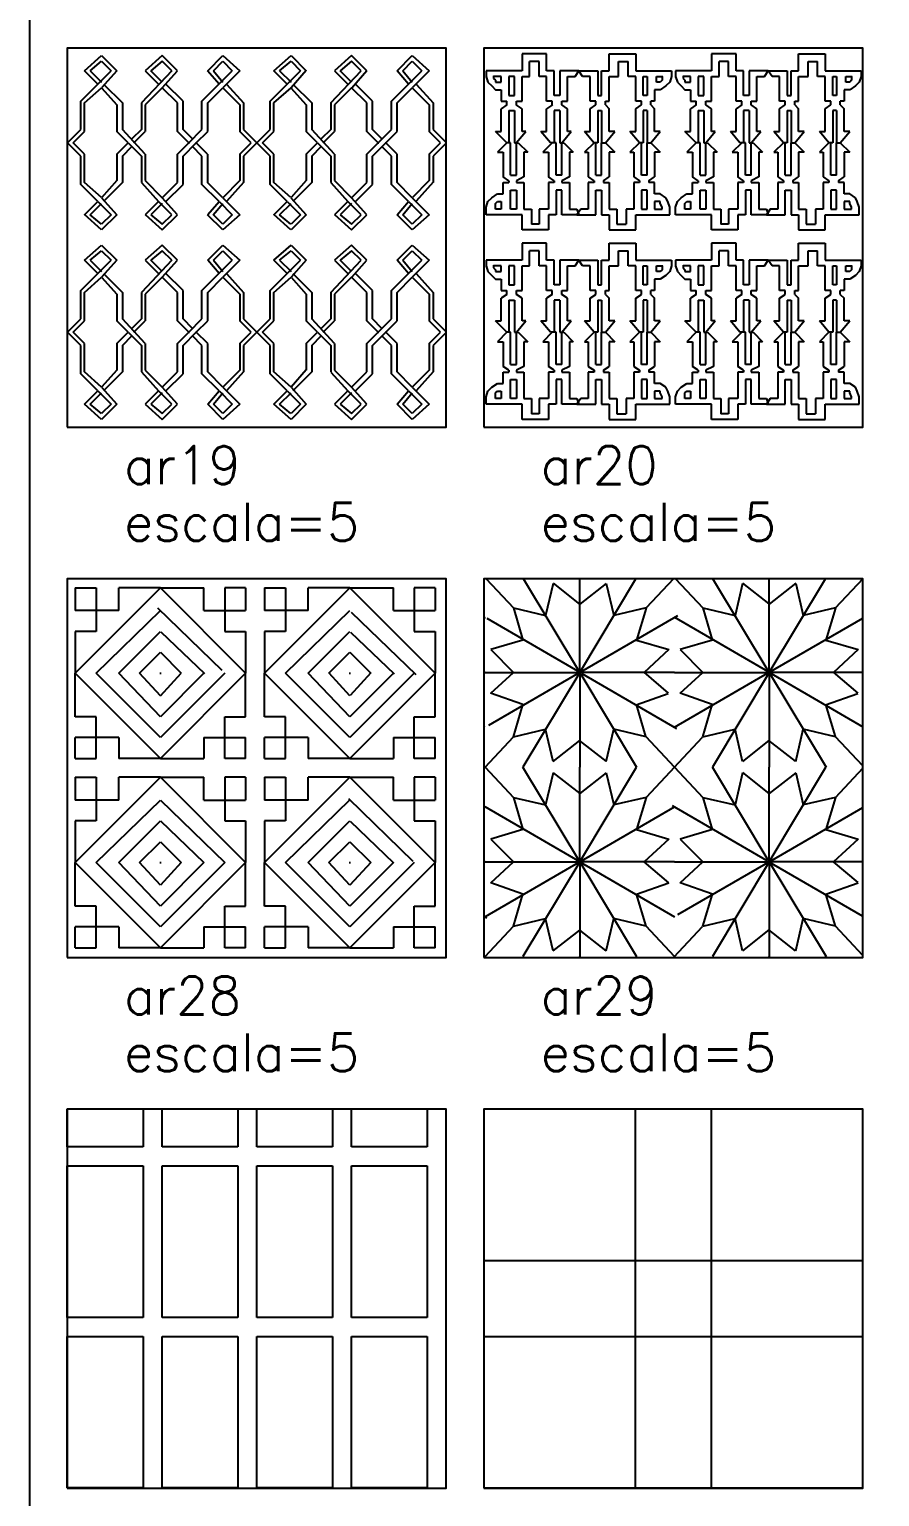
# Model space of a CAD drawing. Header units: inches. Extents: x -1 to 462, y -162 to 137.
# Drawn here: x -1 to 21.45, y 27.77 to 66.5 of the extents above; entities that cross this region are included whole.
import ezdxf

# ---------------------------------------------------------------- set-up
doc = ezdxf.new("R2010")
doc.units = ezdxf.units.IN
doc.header["$MEASUREMENT"] = 0
doc.layers.add('FORMATO', color=7, linetype='Continuous', plot=False)
for name, color, linetype in [('HATCH', 7, 'Continuous'), ('RECTANGLE', 7, 'Continuous'), ('TEXT', 5, 'Continuous')]:
    doc.layers.add(name, color=color, linetype=linetype)
doc.styles.add('nr', font='simplex.shx')

msp = doc.modelspace()

# ---------------------------------------------------------------- hatches: boundary and pattern name
at = {"layer": 'HATCH'}
h = msp.add_hatch(dxfattribs=at)
h.set_pattern_fill('AR19', color=256, scale=5, style=0, pattern_type=2)
h.set_pattern_definition([(90, (0.3499999999999943, 58.84999999999999), (-4.999999999999999, 5), [0.75, -4.25]), (90, (0.4499999999999886, 58.8), (-4.999999999999999, 5), [0.75, -4.25]), (135, (0.4499999999999886, 58.2), (-5.00000154724476, 0), [0.424265, -6.646805000000001]), (45, (0.1500000000000057, 58.5), (0, 5.00000154724476), [0.424265, -6.646805000000001]), (45, (0, 58.5), (0, 5.00000154724476), [0.494975, -6.576095]), (135, (0.3499999999999943, 58.15000000000001), (-5.00000154724476, 0), [0.494975, -6.576095]), (315, (0.9000000000000057, 60.65000000000001), (5.00000154724476, -1.110223024625157e-15), [0.353555, -6.717515000000001]), (39.8056, (0.5999999999999943, 60.40000000000001), (4.999998324986759, 5.000004010523853), [0.39051, -38.660735]), (135, (0.8000000000000114, 60.05), (-5.00000154724476, 0), [0.494975, -6.576095]), (228.3665, (1.300000000000011, 60.40000000000001), (-34.99997293171134, -40.00002086100861), [0.6020800000000001, -59.60589499999999]), (315, (0.9000000000000057, 60.8), (5.00000154724476, -1.110223024625157e-15), [0.565685, -6.505380000000001]), (41.6335, (0.4499999999999886, 60.40000000000001), (5.000004438112342, 4.999994250767383), [0.6020800000000001, -59.60589499999999]), (45, (0.3499999999999943, 59.59999999999999), (0, 5.00000154724476), [1.13137, -5.939695]), (315, (0.5999999999999943, 60.40000000000001), (5.00000154724476, -1.110223024625157e-15), [0.424265, -6.646805000000001]), (270, (1.449999999999989, 59.55), (4.999999999999999, -5.000000000000001), [0.7000000000000001, -4.3]), (90, (0.3499999999999943, 57.40000000000001), (-4.999999999999999, 5), [0.75, -4.25]), (135, (0.8000000000000114, 56.95), (-5.00000154724476, 0), [0.636395, -6.434670000000001]), (225, (1.449999999999989, 57.45), (-5.551115123125783e-16, -5.000001547244761), [0.707105, -6.36396]), (45, (0.5999999999999943, 56.59999999999999), (0, 5.00000154724476), [0.424265, -6.646805000000001]), (315, (0.8000000000000114, 56.95), (5.00000154724476, -1.110223024625157e-15), [0.494975, -6.576095]), (225, (1.150000000000006, 56.59999999999999), (-5.551115123125783e-16, -5.000001547244761), [0.353555, -6.717515000000001]), (140.1944, (0.9000000000000057, 56.34999999999999), (-24.99999030650713, 20.00001216292567), [0.39051, -38.660735]), (138.3665, (0.9000000000000057, 56.2), (-40.00002086100861, 34.99997293171134), [0.6020800000000001, -59.60589499999999]), (225, (1.300000000000011, 56.59999999999999), (-5.551115123125783e-16, -5.000001547244761), [0.565685, -6.505380000000001]), (45, (0.4499999999999886, 56.59999999999999), (0, 5.00000154724476), [0.494975, -6.576095]), (311.6335, (0.9000000000000057, 57.05), (4.999994250767387, -5.000004438112338), [0.6020800000000001, -59.60589499999999]), (228.3665, (1.300000000000011, 57.5), (-34.99997293171134, -40.00002086100861), [0.6020800000000001, -59.60589499999999]), (138.3665, (0.9000000000000057, 57.05), (-40.00002086100861, 34.99997293171134), [0.6020800000000001, -59.60589499999999]), (311.6335, (0.9000000000000057, 59.95), (4.999994250767387, -5.000004438112338), [0.6020800000000001, -59.60589499999999]), (41.6335, (0.4499999999999886, 59.55), (5.000004438112342, 4.999994250767383), [0.6020800000000001, -59.60589499999999]), (90, (0.4499999999999886, 57.45), (-4.999999999999999, 5), [0.75, -4.25]), (270, (1.300000000000011, 59.5), (4.999999999999999, -5.000000000000001), [0.7000000000000001, -4.3]), (135, (1.599999999999994, 58.5), (-5.00000154724476, 0), [0.424265, -6.646805000000001]), (132.7094, (2.050000000000011, 58.2), (-5.000001155341611, 5.000001946120377), [0.8845900000000001, -87.57444]), (45, (1.300000000000011, 58.2), (0, 5.00000154724476), [0.424265, -6.646805000000001]), (45, (1.449999999999989, 58.15000000000001), (0, 5.00000154724476), [0.353555, -6.717515000000001]), (225, (1.949999999999989, 58.84999999999999), (-5.551115123125783e-16, -5.000001547244761), [0.353555, -6.717515000000001]), (315, (1.599999999999994, 58.5), (5.00000154724476, -1.110223024625157e-15), [0.494975, -6.576095]), (270, (1.300000000000011, 58.2), (4.999999999999999, -5.000000000000001), [0.7000000000000001, -4.3]), (270, (1.449999999999989, 58.15000000000001), (4.999999999999999, -5.000000000000001), [0.7000000000000001, -4.3]), (270, (1.949999999999989, 59.55), (4.999999999999999, -5.000000000000001), [0.7000000000000001, -4.3]), (270, (2.050000000000011, 59.5), (4.999999999999999, -5.000000000000001), [0.7000000000000001, -4.3]), (225, (2.5, 59.95), (-5.551115123125783e-16, -5.000001547244761), [0.636395, -6.434670000000001]), (226.7357, (2.75, 60.40000000000001), (-75.00000621505129, -79.99999164622078), [1.16726, -115.558915]), (135, (2.900000000000006, 59.55), (-5.00000154724476, 0), [0.565685, -6.505380000000001]), (135, (3.050000000000011, 59.59999999999999), (-5.00000154724476, 0), [0.636395, -6.434670000000001]), (135, (2.900000000000006, 60.40000000000001), (-5.00000154724476, 0), [0.565685, -6.505380000000001]), (221.6335, (2.5, 60.8), (-5.000004438112342, -4.999994250767383), [0.6020800000000001, -59.60589499999999]), (315, (2.050000000000011, 60.40000000000001), (5.00000154724476, -1.110223024625157e-15), [0.494975, -6.576095]), (48.36650000000001, (2.5, 59.95), (34.99997293171133, 40.00002086100862), [0.6020800000000001, -59.60589499999999]), (135, (2.75, 60.40000000000001), (-5.00000154724476, 0), [0.353555, -6.717515000000001]), (219.8056, (2.5, 60.65000000000001), (-4.99999832498676, -5.000004010523852), [0.39051, -38.660735]), (90, (2.900000000000006, 58.8), (-4.999999999999999, 5), [0.75, -4.25]), (90, (3.050000000000011, 58.84999999999999), (-4.999999999999999, 5), [0.75, -4.25]), (90, (2.900000000000006, 57.45), (-4.999999999999999, 5), [0.75, -4.25]), (90, (3.050000000000011, 57.40000000000001), (-4.999999999999999, 5), [0.75, -4.25]), (45, (2.5, 57.05), (0, 5.00000154724476), [0.565685, -6.505380000000001]), (45, (2.599999999999994, 56.95), (0, 5.00000154724476), [0.636395, -6.434670000000001]), (45, (2.900000000000006, 58.2), (0, 5.00000154724476), [0.424265, -6.646805000000001]), (45, (3.050000000000011, 58.15000000000001), (0, 5.00000154724476), [0.494975, -6.576095]), (135, (3.199999999999989, 58.5), (-5.00000154724476, 0), [0.424265, -6.646805000000001]), (0, (3.400000000000006, 58.5), (5, 5), [0, -5]), (270, (2.050000000000011, 58.2), (4.999999999999999, -5.000000000000001), [0.7000000000000001, -4.3]), (270, (1.949999999999989, 58.15000000000001), (4.999999999999999, -5.000000000000001), [0.7000000000000001, -4.3]), (315, (2.050000000000011, 57.5), (5.00000154724476, -1.110223024625157e-15), [0.636395, -6.434670000000001]), (311.9872, (1.949999999999989, 57.45), (4.999997777097731, -5.000002931205916), [0.67268, -66.59544]), (131.6335, (2.900000000000006, 56.59999999999999), (-4.999994250767383, 5.000004438112342), [0.6020800000000001, -59.60589499999999]), (135, (2.75, 56.59999999999999), (-5.00000154724476, 0), [0.494975, -6.576095]), (225, (2.5, 56.90000000000001), (-5.551115123125783e-16, -5.000001547244761), [0.424265, -6.646805000000001]), (225, (2.400000000000006, 56.95), (-5.551115123125783e-16, -5.000001547244761), [0.494975, -6.576095]), (318.3665, (2.050000000000011, 56.59999999999999), (40.00002086100861, -34.99997293171135), [0.6020800000000001, -59.60589499999999]), (320.1944, (2.199999999999989, 56.59999999999999), (24.99999030650713, -20.00001216292568), [0.39051, -38.660735]), (45, (2.5, 56.34999999999999), (0, 5.00000154724476), [0.353555, -6.717515000000001]), (45, (2.5, 56.2), (0, 5.00000154724476), [0.565685, -6.505380000000001]), (135, (4.099999999999994, 56.2), (-5.00000154724476, 0), [0.565685, -6.505380000000001]), (135, (4.099999999999994, 56.34999999999999), (-5.00000154724476, 0), [0.353555, -6.717515000000001]), (225, (4.349999999999994, 56.59999999999999), (-5.551115123125783e-16, -5.000001547244761), [0.353555, -6.717515000000001]), (221.6335, (4.549999999999997, 56.59999999999999), (-5.000004438112342, -4.999994250767383), [0.6020800000000001, -59.60589499999999]), (315, (4.099999999999994, 57.05), (5.00000154724476, -1.110223024625157e-15), [0.636395, -6.434670000000001]), (315, (4, 56.95), (5.00000154724476, -1.110223024625157e-15), [0.494975, -6.576095]), (50.1944, (3.849999999999994, 56.59999999999999), (20.00001216292566, 24.99999030650714), [0.39051, -38.660735]), (49.3987, (3.699999999999989, 56.59999999999999), (25.00000210618546, 29.99999509077873), [0.460975, -45.636745]), (228.0128, (4.650000000000006, 57.45), (-39.99999116079081, -45.00000670803623), [0.67268, -66.59544]), (225, (4.549999999999997, 57.5), (-5.551115123125783e-16, -5.000001547244761), [0.636395, -6.434670000000001]), (270, (4.650000000000006, 58.15000000000001), (4.999999999999999, -5.000000000000001), [0.7000000000000001, -4.3]), (270, (4.549999999999997, 58.2), (4.999999999999999, -5.000000000000001), [0.7000000000000001, -4.3]), (45, (3.199999999999989, 58.5), (0, 5.00000154724476), [0.494975, -6.576095]), (45, (3.400000000000006, 58.5), (0, 5.00000154724476), [0.424265, -6.646805000000001]), (135, (3.550000000000011, 58.15000000000001), (-5.00000154724476, 0), [0.353555, -6.717515000000001]), (135, (3.699999999999989, 58.2), (-5.00000154724476, 0), [0.424265, -6.646805000000001]), (135, (4, 56.95), (-5.00000154724476, 0), [0.636395, -6.434670000000001]), (135, (4.099999999999994, 57.05), (-5.00000154724476, 0), [0.565685, -6.505380000000001]), (90, (3.550000000000011, 57.40000000000001), (-4.999999999999999, 5), [0.75, -4.25]), (90, (3.699999999999989, 57.45), (-4.999999999999999, 5), [0.75, -4.25]), (90, (3.550000000000011, 58.84999999999999), (-4.999999999999999, 5), [0.75, -4.25]), (90, (3.699999999999989, 58.8), (-4.999999999999999, 5), [0.75, -4.25]), (315, (4.099999999999994, 60.65000000000001), (5.00000154724476, -1.110223024625157e-15), [0.353555, -6.717515000000001]), (45, (3.849999999999994, 60.40000000000001), (0, 5.00000154724476), [0.353555, -6.717515000000001]), (130.6013, (4, 60.05), (-4.999999676983542, 5.000000369338935), [0.460975, -45.636745]), (225, (4.549999999999997, 60.40000000000001), (-5.551115123125783e-16, -5.000001547244761), [0.636395, -6.434670000000001]), (318.3665, (4.099999999999994, 60.8), (40.00002086100861, -34.99997293171135), [0.6020800000000001, -59.60589499999999]), (45, (3.699999999999989, 60.40000000000001), (0, 5.00000154724476), [0.565685, -6.505380000000001]), (45, (3.550000000000011, 59.59999999999999), (0, 5.00000154724476), [1.13137, -5.939695]), (45, (3.699999999999989, 59.55), (0, 5.00000154724476), [0.565685, -6.505380000000001]), (309.8056, (3.849999999999994, 60.40000000000001), (5.000004010523854, -4.999998324986757), [0.39051, -38.660735]), (315, (4.099999999999994, 59.95), (5.00000154724476, -1.110223024625157e-15), [0.636395, -6.434670000000001]), (270, (4.549999999999997, 59.5), (4.999999999999999, -5.000000000000001), [0.7000000000000001, -4.3]), (270, (4.650000000000006, 59.55), (4.999999999999999, -5.000000000000001), [0.7000000000000001, -4.3]), (225, (5, 58.5), (-5.551115123125783e-16, -5.000001547244761), [0.494975, -6.576095]), (315, (4.650000000000006, 58.84999999999999), (5.00000154724476, -1.110223024625157e-15), [0.494975, -6.576095]), (45, (4.549999999999997, 58.2), (0, 5.00000154724476), [0.424265, -6.646805000000001]), (135, (4.849999999999994, 58.5), (-5.00000154724476, 0), [0.424265, -6.646805000000001]), (45, (1.75, 58.5), (0, 5.00000154724476), [0.424265, -6.646805000000001]), (135, (3.300000000000011, 58.59999999999999), (-5.00000154724476, 0), [0.353555, -6.717515000000001]), (0, (3.199999999999989, 58.5), (5, 5), [0, -5]), (315, (0.9499999999999886, 60.05), (5.00000154724476, -1.110223024625157e-15), [0.707105, -6.36396]), (135, (2.5, 60.09999999999999), (-5.00000154724476, 0), [0.424265, -6.646805000000001]), (311.9872, (4.199999999999989, 60.05), (4.999997777097731, -5.000002931205916), [0.67268, -66.59544])])
h.paths.add_polyline_path([(0, 56), (10, 56), (10, 66), (0, 66)])
h = msp.add_hatch(dxfattribs=at)
h.set_pattern_fill('AR20', color=256, scale=5, style=0, pattern_type=2)
h.set_pattern_definition([(180, (15.3, 59.75), (-5.000000000000001, -4.999999999999999), [0.1, -4.9]), (270, (15.3, 60.25), (4.999999999999999, -5.000000000000001), [0.5, -4.5]), (0, (15.2, 60.25), (5, 5), [0.1, -4.9]), (90, (15.2, 59.75), (-4.999999999999999, 5), [0.5, -4.5]), (180, (15.5, 59.59999999999999), (-5.000000000000001, -4.999999999999999), [0.1, -4.9]), (270, (15.5, 59.90000000000001), (4.999999999999999, -5.000000000000001), [0.3, -4.699999999999999]), (270, (15.95, 60.40000000000001), (4.999999999999999, -5.000000000000001), [0.15, -4.85]), (0, (15, 60.40000000000001), (5, 5), [0.95, -4.050000000000001]), (270, (15, 60.84999999999999), (4.999999999999999, -5.000000000000001), [0.45, -4.55]), (90, (15.40000000000001, 59.5), (-4.999999999999999, 5), [0.1, -4.9]), (180, (15.2, 58.5), (-5.000000000000001, -4.999999999999999), [0.1, -4.9]), (90, (15.5, 58.8), (-4.999999999999999, 5), [0.6, -4.4]), (180, (15.65000000000001, 58.8), (-5.000000000000001, -4.999999999999999), [0.15, -4.85]), (0, (15.3, 58.5), (5, 5), [0.1, -4.9]), (270, (15.3, 59.34999999999999), (4.999999999999999, -5.000000000000001), [0.8500000000000001, -4.149999999999999]), (180, (15.3, 59.34999999999999), (-5.000000000000001, -4.999999999999999), [0.1, -4.9]), (270, (15.2, 59.34999999999999), (4.999999999999999, -5.000000000000001), [0.8500000000000001, -4.149999999999999]), (0, (14.84999999999999, 58.8), (5, 5), [0.15, -4.85]), (90, (15, 58.8), (-4.999999999999999, 5), [0.6, -4.4]), (90, (15.15000000000001, 59.5), (-4.999999999999999, 5), [0.1, -4.9]), (180, (15.15000000000001, 59.59999999999999), (-5.000000000000001, -4.999999999999999), [0.15, -4.85]), (90, (15, 59.59999999999999), (-4.999999999999999, 5), [0.65, -4.35]), (180, (15, 60.25), (-5.000000000000001, -4.999999999999999), [0.2, -4.8]), (90, (14.8, 60.25), (-4.999999999999999, 5), [0.4, -4.600000000000001]), (0, (14.3, 60.84999999999999), (5, 5), [0.7000000000000001, -4.3]), (90, (14.3, 60.40000000000001), (-4.999999999999999, 5), [0.45, -4.55]), (0, (14.09999999999999, 60.40000000000001), (5, 5), [0.2, -4.8]), (90, (14.09999999999999, 59.75), (-4.999999999999999, 5), [0.65, -4.35]), (0, (14, 59.75), (5, 5), [0.1, -4.9]), (270, (14, 60.40000000000001), (4.999999999999999, -5.000000000000001), [0.65, -4.35]), (0, (13.5, 60.40000000000001), (5, 5), [0.5, -4.5]), (123.6901, (13.59999999999999, 60.25), (-5.000001065140751, 4.999995397357015), [0.18028, -17.84748]), (270, (14, 59.34999999999999), (4.999999999999999, -5.000000000000001), [0.8500000000000001, -4.149999999999999]), (180, (14, 58.5), (-5.000000000000001, -4.999999999999999), [0.1, -4.9]), (0, (13.65000000000001, 58.8), (5, 5), [0.15, -4.85]), (90, (13.8, 58.8), (-4.999999999999999, 5), [0.6, -4.4]), (90, (13.95, 59.5), (-4.999999999999999, 5), [0.1, -4.9]), (180, (13.95, 59.59999999999999), (-5.000000000000001, -4.999999999999999), [0.15, -4.85]), (90, (13.8, 59.59999999999999), (-4.999999999999999, 5), [0.65, -4.35]), (180, (13.8, 60.25), (-5.000000000000001, -4.999999999999999), [0.2, -4.8]), (0, (14.55, 60.65000000000001), (5, 5), [0.25, -4.75]), (90, (14.55, 60.25), (-4.999999999999999, 5), [0.4, -4.600000000000001]), (0, (14.3, 60.25), (5, 5), [0.25, -4.75]), (90, (14.3, 59.59999999999999), (-4.999999999999999, 5), [0.65, -4.35]), (0, (14.2, 59.59999999999999), (5, 5), [0.1, -4.9]), (90, (14.2, 59.5), (-4.999999999999999, 5), [0.1, -4.9]), (90, (14.3, 58.8), (-4.999999999999999, 5), [0.6, -4.4]), (180, (14.45, 58.8), (-5.000000000000001, -4.999999999999999), [0.15, -4.85]), (0, (14.09999999999999, 58.5), (5, 5), [0.1, -4.9]), (270, (14.09999999999999, 59.34999999999999), (4.999999999999999, -5.000000000000001), [0.8500000000000001, -4.149999999999999]), (0, (14, 59.34999999999999), (5, 5), [0.1, -4.9]), (0, (14.09999999999999, 58.5), (5, 5), [0.1, -4.9]), (180, (14, 58.5), (-5.000000000000001, -4.999999999999999), [0.1, -4.9]), (0, (15.3, 58.5), (5, 5), [0.1, -4.9]), (180, (15.2, 58.5), (-5.000000000000001, -4.999999999999999), [0.1, -4.9]), (270, (15.95, 60.40000000000001), (4.999999999999999, -5.000000000000001), [0.15, -4.85]), (50.1944, (15.40000000000001, 58.5), (20.00001216292566, 24.99999030650714), [0.39051, -38.660735]), (129.8056, (15.09999999999999, 58.5), (-5.000004010523852, 4.999998324986759), [0.39051, -38.660735]), (50.1944, (14.2, 58.5), (20.00001216292566, 24.99999030650714), [0.39051, -38.660735]), (129.8056, (13.90000000000001, 58.5), (-5.000004010523852, 4.999998324986759), [0.39051, -38.660735]), (33.6901, (13.8, 59.40000000000001), (4.999995397357015, 5.000001065140751), [0.18028, -17.84748]), (315, (14.2, 59.5), (5.00000154724476, -1.110223024625157e-15), [0.14142, -6.929645000000001]), (33.6901, (15, 59.40000000000001), (4.999995397357015, 5.000001065140751), [0.18028, -17.84748]), (315, (15.40000000000001, 59.5), (5.00000154724476, -1.110223024625157e-15), [0.14142, -6.929645000000001]), (0, (15.95, 60.25), (5, 5), [0, -5]), (251.5651, (15.95, 60.25), (5.841741636536391e-06, -4.999998956178978), [0.158115, -15.653275]), (270, (15.7, 60.25), (4.999999999999999, -5.000000000000001), [0.05, -4.95]), (270, (15.7, 60.2), (4.999999999999999, -5.000000000000001), [0.05, -4.95]), (225, (15.7, 60.15000000000001), (-5.551115123125783e-16, -5.000001547244761), [0.07071, -7.000354999999999]), (180, (15.65000000000001, 60.09999999999999), (-5.000000000000001, -4.999999999999999), [0.05, -4.95]), (180, (15.59999999999999, 60.09999999999999), (-5.000000000000001, -4.999999999999999), [0.05, -4.95]), (0, (15.95, 60.25), (5, 5), [0, -5]), (90, (15.55, 60.09999999999999), (-4.999999999999999, 5), [0.15, -4.85]), (0, (15.7, 60.25), (5, 5), [0, -5]), (0, (15.55, 60.25), (5, 5), [0.15, -4.85]), (225, (15.90000000000001, 60.09999999999999), (-5.551115123125783e-16, -5.000001547244761), [0.14142, -6.929645000000001]), (213.6901, (15.8, 60), (-4.999995397357017, -5.000001065140751), [0.1802799999999999, -17.84747999999999]), (180, (15.65000000000001, 59.90000000000001), (-5.000000000000001, -4.999999999999999), [0.15, -4.85]), (0, (11.7, 57.25), (5, 5), [0.15, -4.85]), (90, (11.7, 56.75), (-4.999999999999999, 5), [0.5, -4.5]), (180, (11.84999999999999, 56.75), (-5.000000000000001, -4.999999999999999), [0.15, -4.85]), (270, (11.84999999999999, 57.25), (4.999999999999999, -5.000000000000001), [0.5, -4.5]), (0, (11.5, 57.45), (5, 5), [0.15, -4.85]), (90, (11.5, 57.15000000000001), (-4.999999999999999, 5), [0.3, -4.699999999999999]), (90, (11.05, 56.59999999999999), (-4.999999999999999, 5), [0.2, -4.8]), (180, (12, 56.59999999999999), (-5.000000000000001, -4.999999999999999), [0.95, -4.050000000000001]), (90, (12, 56.2), (-4.999999999999999, 5), [0.4, -4.600000000000001]), (270, (11.65000000000001, 57.5), (4.999999999999999, -5.000000000000001), [0.05, -4.95]), (0, (11.84999999999999, 58.5), (5, 5), [0.05, -4.95]), (270, (11.5, 58.25), (4.999999999999999, -5.000000000000001), [0.65, -4.35]), (0, (11.34999999999999, 58.25), (5, 5), [0.15, -4.85]), (180, (11.7, 58.5), (-5.000000000000001, -4.999999999999999), [0.1, -4.9]), (90, (11.7, 57.65000000000001), (-4.999999999999999, 5), [0.8500000000000001, -4.149999999999999]), (0, (11.7, 57.65000000000001), (5, 5), [0.15, -4.85]), (90, (11.84999999999999, 57.65000000000001), (-4.999999999999999, 5), [0.8500000000000001, -4.149999999999999]), (180, (12.15000000000001, 58.25), (-5.000000000000001, -4.999999999999999), [0.1, -4.9]), (270, (12.05, 58.25), (4.999999999999999, -5.000000000000001), [0.65, -4.35]), (270, (11.84999999999999, 57.5), (4.999999999999999, -5.000000000000001), [0.05, -4.95]), (0, (11.84999999999999, 57.45), (5, 5), [0.2, -4.8]), (270, (12.05, 57.45), (4.999999999999999, -5.000000000000001), [0.7000000000000001, -4.3]), (0, (12.05, 56.75), (5, 5), [0.2, -4.8]), (270, (12.25, 56.75), (4.999999999999999, -5.000000000000001), [0.4, -4.600000000000001]), (180, (12.7, 56.2), (-5.000000000000001, -4.999999999999999), [0.7000000000000001, -4.3]), (270, (12.7, 56.59999999999999), (4.999999999999999, -5.000000000000001), [0.4, -4.600000000000001]), (180, (12.90000000000001, 56.59999999999999), (-5.000000000000001, -4.999999999999999), [0.2, -4.8]), (270, (12.90000000000001, 57.25), (4.999999999999999, -5.000000000000001), [0.65, -4.35]), (180, (13.05, 57.25), (-5.000000000000001, -4.999999999999999), [0.15, -4.85]), (90, (13.05, 56.59999999999999), (-4.999999999999999, 5), [0.65, -4.35]), (180, (13.5, 56.59999999999999), (-5.000000000000001, -4.999999999999999), [0.45, -4.55]), (288.4349, (13.45, 56.75), (4.99999201611354, -10.00000217296481), [0.158115, -15.653275]), (90, (13.05, 57.65000000000001), (-4.999999999999999, 5), [0.8500000000000001, -4.149999999999999]), (0, (13.05, 58.5), (5, 5), [0.05, -4.95]), (180, (13.34999999999999, 58.25), (-5.000000000000001, -4.999999999999999), [0.1, -4.9]), (270, (13.25, 58.25), (4.999999999999999, -5.000000000000001), [0.65, -4.35]), (270, (13.05, 57.5), (4.999999999999999, -5.000000000000001), [0.05, -4.95]), (0, (13.05, 57.45), (5, 5), [0.2, -4.8]), (270, (13.25, 57.45), (4.999999999999999, -5.000000000000001), [0.7000000000000001, -4.3]), (0, (13.25, 56.75), (5, 5), [0.2, -4.8]), (180, (12.45, 56.34999999999999), (-5.000000000000001, -4.999999999999999), [0.2, -4.8]), (270, (12.45, 56.75), (4.999999999999999, -5.000000000000001), [0.4, -4.600000000000001]), (180, (12.7, 56.75), (-5.000000000000001, -4.999999999999999), [0.25, -4.75]), (270, (12.7, 57.45), (4.999999999999999, -5.000000000000001), [0.7000000000000001, -4.3]), (180, (12.84999999999999, 57.45), (-5.000000000000001, -4.999999999999999), [0.15, -4.85]), (270, (12.84999999999999, 57.5), (4.999999999999999, -5.000000000000001), [0.05, -4.95]), (270, (12.7, 58.25), (4.999999999999999, -5.000000000000001), [0.65, -4.35]), (0, (12.55, 58.25), (5, 5), [0.15, -4.85]), (180, (12.90000000000001, 58.5), (-5.000000000000001, -4.999999999999999), [0.1, -4.9]), (90, (12.90000000000001, 57.65000000000001), (-4.999999999999999, 5), [0.8500000000000001, -4.149999999999999]), (180, (13.05, 57.65000000000001), (-5.000000000000001, -4.999999999999999), [0.15, -4.85]), (180, (12.90000000000001, 58.5), (-5.000000000000001, -4.999999999999999), [0.1, -4.9]), (0, (13.05, 58.5), (5, 5), [0.05, -4.95]), (180, (11.7, 58.5), (-5.000000000000001, -4.999999999999999), [0.1, -4.9]), (0, (11.84999999999999, 58.5), (5, 5), [0.05, -4.95]), (90, (11.05, 56.59999999999999), (-4.999999999999999, 5), [0.2, -4.8]), (225, (11.59999999999999, 58.5), (-5.551115123125783e-16, -5.000001547244761), [0.353555, -6.717515000000001]), (315, (11.90000000000001, 58.5), (5.00000154724476, -1.110223024625157e-15), [0.353555, -6.717515000000001]), (225, (12.8, 58.5), (-5.551115123125783e-16, -5.000001547244761), [0.353555, -6.717515000000001]), (315, (13.09999999999999, 58.5), (5.00000154724476, -1.110223024625157e-15), [0.353555, -6.717515000000001]), (206.5651, (13.25, 57.59999999999999), (-4.999995789704538, -5.000006546981903), [0.223605, -10.956735]), (146.3099, (12.84999999999999, 57.5), (-9.999997788855799, 5.00000667253596), [0.18028, -17.84748]), (206.5651, (12.05, 57.59999999999999), (-4.999995789704538, -5.000006546981903), [0.223605, -10.956735]), (146.3099, (11.65000000000001, 57.5), (-9.999997788855799, 5.00000667253596), [0.18028, -17.84748]), (0, (11.05, 56.8), (5, 5), [0, -5]), (71.5651, (11.05, 56.8), (-5.841741638201725e-06, 4.999998956178978), [0.158115, -15.653275]), (90, (11.3, 56.75), (-4.999999999999999, 5), [0.05, -4.95]), (90, (11.3, 56.8), (-4.999999999999999, 5), [0.1, -4.9]), (45, (11.3, 56.90000000000001), (0, 5.00000154724476), [0.07071, -7.000354999999999]), (0, (11.34999999999999, 56.95), (5, 5), [0.05, -4.95]), (0, (11.40000000000001, 56.95), (5, 5), [0.05, -4.95]), (0, (11.05, 56.8), (5, 5), [0, -5]), (270, (11.45, 56.95), (4.999999999999999, -5.000000000000001), [0.2, -4.8]), (90, (11.3, 56.75), (-4.999999999999999, 5), [0.05, -4.95]), (180, (11.45, 56.75), (-5.000000000000001, -4.999999999999999), [0.15, -4.85]), (45, (11.09999999999999, 56.95), (0, 5.00000154724476), [0.14142, -6.929645000000001]), (33.6901, (11.2, 57.05), (4.999995397357015, 5.000001065140751), [0.18028, -17.84748]), (0, (11.34999999999999, 57.15000000000001), (5, 5), [0.15, -4.85]), (180, (15.65000000000001, 57.15000000000001), (-5.000000000000001, -4.999999999999999), [0.15, -4.85]), (146.3099, (15.8, 57.05), (-9.999997788855799, 5.00000667253596), [0.18028, -17.84748]), (116.5651, (15.84999999999999, 56.95), (-5.000006546981903, 4.999995789704538), [0.111805, -11.068535]), (0, (15.5, 56.75), (5, 5), [0.2, -4.8]), (90, (15.7, 56.75), (-4.999999999999999, 5), [0.05, -4.95]), (270, (15.5, 56.95), (4.999999999999999, -5.000000000000001), [0.2, -4.8]), (0, (15.90000000000001, 56.8), (5, 5), [0, -5]), (180, (15.59999999999999, 56.95), (-5.000000000000001, -4.999999999999999), [0.1, -4.9]), (180, (15.65000000000001, 56.95), (-5.000000000000001, -4.999999999999999), [0.05, -4.95]), (90, (15.65000000000001, 56.90000000000001), (-4.999999999999999, 5), [0.05, -4.95]), (116.5651, (15.7, 56.8), (-5.000006546981903, 4.999995789704538), [0.111805, -11.068535]), (90, (15.7, 56.75), (-4.999999999999999, 5), [0.05, -4.95]), (108.4349, (15.90000000000001, 56.8), (-4.999992016113539, 10.00000217296481), [0.158115, -15.653275]), (0, (15.90000000000001, 56.8), (5, 5), [0, -5]), (33.6901, (15.34999999999999, 57.5), (4.999995397357015, 5.000001065140751), [0.18028, -17.84748]), (326.3099, (14.95, 57.59999999999999), (9.9999977888558, -5.000006672535958), [0.18028, -17.84748]), (33.6901, (14.15000000000001, 57.5), (4.999995397357015, 5.000001065140751), [0.18028, -17.84748]), (326.3099, (13.75, 57.59999999999999), (9.9999977888558, -5.000006672535958), [0.18028, -17.84748]), (225, (13.90000000000001, 58.5), (-5.551115123125783e-16, -5.000001547244761), [0.353555, -6.717515000000001]), (315, (14.2, 58.5), (5.00000154724476, -1.110223024625157e-15), [0.353555, -6.717515000000001]), (225, (15.09999999999999, 58.5), (-5.551115123125783e-16, -5.000001547244761), [0.353555, -6.717515000000001]), (315, (15.40000000000001, 58.5), (5.00000154724476, -1.110223024625157e-15), [0.353555, -6.717515000000001]), (90, (15.90000000000001, 56.59999999999999), (-4.999999999999999, 5), [0.2, -4.8]), (180, (15.15000000000001, 58.5), (-5.000000000000001, -4.999999999999999), [0.05, -4.95]), (0, (15.3, 58.5), (5, 5), [0.1, -4.9]), (180, (13.95, 58.5), (-5.000000000000001, -4.999999999999999), [0.05, -4.95]), (0, (14.09999999999999, 58.5), (5, 5), [0.1, -4.9]), (0, (13.95, 57.65000000000001), (5, 5), [0.15, -4.85]), (90, (14.09999999999999, 57.65000000000001), (-4.999999999999999, 5), [0.8500000000000001, -4.149999999999999]), (0, (14.09999999999999, 58.5), (5, 5), [0.1, -4.9]), (180, (14.45, 58.25), (-5.000000000000001, -4.999999999999999), [0.15, -4.85]), (270, (14.3, 58.25), (4.999999999999999, -5.000000000000001), [0.65, -4.35]), (270, (14.15000000000001, 57.5), (4.999999999999999, -5.000000000000001), [0.05, -4.95]), (0, (14.15000000000001, 57.45), (5, 5), [0.15, -4.85]), (270, (14.3, 57.45), (4.999999999999999, -5.000000000000001), [0.7000000000000001, -4.3]), (0, (14.3, 56.75), (5, 5), [0.2, -4.8]), (270, (14.5, 56.75), (4.999999999999999, -5.000000000000001), [0.4, -4.600000000000001]), (0, (14.5, 56.34999999999999), (5, 5), [0.25, -4.75]), (180, (13.75, 56.75), (-5.000000000000001, -4.999999999999999), [0.2, -4.8]), (270, (13.75, 57.45), (4.999999999999999, -5.000000000000001), [0.7000000000000001, -4.3]), (180, (13.90000000000001, 57.45), (-5.000000000000001, -4.999999999999999), [0.15, -4.85]), (270, (13.90000000000001, 57.5), (4.999999999999999, -5.000000000000001), [0.05, -4.95]), (270, (13.75, 58.25), (4.999999999999999, -5.000000000000001), [0.65, -4.35]), (0, (13.65000000000001, 58.25), (5, 5), [0.1, -4.9]), (180, (13.95, 58.5), (-5.000000000000001, -4.999999999999999), [0.05, -4.95]), (90, (13.95, 57.65000000000001), (-4.999999999999999, 5), [0.8500000000000001, -4.149999999999999]), (236.3099, (13.55, 56.75), (-5.000006672535957, -9.9999977888558), [0.18028, -17.84748]), (0, (13.45, 56.59999999999999), (5, 5), [0.5, -4.5]), (90, (13.95, 56.59999999999999), (-4.999999999999999, 5), [0.65, -4.35]), (0, (13.95, 57.25), (5, 5), [0.15, -4.85]), (270, (14.09999999999999, 57.25), (4.999999999999999, -5.000000000000001), [0.65, -4.35]), (0, (14.09999999999999, 56.59999999999999), (5, 5), [0.2, -4.8]), (270, (14.3, 56.59999999999999), (4.999999999999999, -5.000000000000001), [0.4, -4.600000000000001]), (0, (14.3, 56.2), (5, 5), [0.7000000000000001, -4.3]), (270, (14.75, 56.75), (4.999999999999999, -5.000000000000001), [0.4, -4.600000000000001]), (180, (14.95, 56.75), (-5.000000000000001, -4.999999999999999), [0.2, -4.8]), (270, (14.95, 57.45), (4.999999999999999, -5.000000000000001), [0.7000000000000001, -4.3]), (180, (15.09999999999999, 57.45), (-5.000000000000001, -4.999999999999999), [0.15, -4.85]), (270, (15.09999999999999, 57.5), (4.999999999999999, -5.000000000000001), [0.05, -4.95]), (270, (14.95, 58.25), (4.999999999999999, -5.000000000000001), [0.65, -4.35]), (0, (14.84999999999999, 58.25), (5, 5), [0.1, -4.9]), (90, (15.15000000000001, 57.65000000000001), (-4.999999999999999, 5), [0.8500000000000001, -4.149999999999999]), (180, (15.3, 57.65000000000001), (-5.000000000000001, -4.999999999999999), [0.15, -4.85]), (90, (15.3, 57.65000000000001), (-4.999999999999999, 5), [0.8500000000000001, -4.149999999999999]), (0, (15.3, 58.5), (5, 5), [0.1, -4.9]), (180, (15.65000000000001, 58.25), (-5.000000000000001, -4.999999999999999), [0.15, -4.85]), (270, (15.5, 58.25), (4.999999999999999, -5.000000000000001), [0.65, -4.35]), (180, (15.15000000000001, 58.5), (-5.000000000000001, -4.999999999999999), [0.05, -4.95]), (270, (15.34999999999999, 57.5), (4.999999999999999, -5.000000000000001), [0.05, -4.95]), (90, (15, 56.2), (-4.999999999999999, 5), [0.4, -4.600000000000001]), (0, (15, 56.59999999999999), (5, 5), [0.8999999999999999, -4.1]), (90, (15.90000000000001, 56.59999999999999), (-4.999999999999999, 5), [0.2, -4.8]), (90, (15.5, 57.15000000000001), (-4.999999999999999, 5), [0.3, -4.699999999999999]), (180, (15.5, 57.45), (-5.000000000000001, -4.999999999999999), [0.15, -4.85]), (270, (15.15000000000001, 57.25), (4.999999999999999, -5.000000000000001), [0.5, -4.5]), (0, (15.15000000000001, 56.75), (5, 5), [0.15, -4.85]), (90, (15.3, 56.75), (-4.999999999999999, 5), [0.5, -4.5]), (180, (15.3, 57.25), (-5.000000000000001, -4.999999999999999), [0.15, -4.85]), (0, (11.3, 59.90000000000001), (5, 5), [0.15, -4.85]), (315, (11.2, 60), (5.00000154724476, -1.110223024625157e-15), [0.14142, -6.929645000000001]), (315, (11.09999999999999, 60.09999999999999), (5.00000154724476, -1.110223024625157e-15), [0.14142, -6.929645000000001]), (180, (11.45, 60.25), (-5.000000000000001, -4.999999999999999), [0.2, -4.8]), (0, (11.25, 60.25), (5, 5), [0, -5]), (90, (11.45, 60.09999999999999), (-4.999999999999999, 5), [0.15, -4.85]), (0, (11.05, 60.25), (5, 5), [0, -5]), (0, (11.40000000000001, 60.09999999999999), (5, 5), [0.05, -4.95]), (0, (11.3, 60.09999999999999), (5, 5), [0.1, -4.9]), (270, (11.3, 60.15000000000001), (4.999999999999999, -5.000000000000001), [0.05, -4.95]), (315, (11.25, 60.2), (5.00000154724476, -1.110223024625157e-15), [0.07071, -7.000354999999999]), (270, (11.25, 60.25), (4.999999999999999, -5.000000000000001), [0.05, -4.95]), (288.4349, (11.05, 60.25), (4.99999201611354, -10.00000217296481), [0.158115, -15.653275]), (0, (11.05, 60.25), (5, 5), [0, -5]), (213.6901, (11.59999999999999, 59.5), (-4.999995397357017, -5.000001065140751), [0.1802799999999999, -17.84747999999999]), (146.3099, (12, 59.40000000000001), (-9.999997788855799, 5.00000667253596), [0.18028, -17.84748]), (213.6901, (12.8, 59.5), (-4.999995397357017, -5.000001065140751), [0.1802799999999999, -17.84747999999999]), (146.3099, (13.2, 59.40000000000001), (-9.999997788855799, 5.00000667253596), [0.18028, -17.84748]), (50.1944, (13.05, 58.5), (20.00001216292566, 24.99999030650714), [0.39051, -38.660735]), (129.8056, (12.75, 58.5), (-5.000004010523852, 4.999998324986759), [0.39051, -38.660735]), (50.1944, (11.84999999999999, 58.5), (20.00001216292566, 24.99999030650714), [0.39051, -38.660735]), (135, (11.59999999999999, 58.5), (-5.00000154724476, 0), [0.424265, -6.646805000000001]), (270, (11.05, 60.40000000000001), (4.999999999999999, -5.000000000000001), [0.15, -4.85]), (0, (11.8, 58.5), (5, 5), [0.05, -4.95]), (180, (11.65000000000001, 58.5), (-5.000000000000001, -4.999999999999999), [0.05, -4.95]), (0, (13, 58.5), (5, 5), [0.05, -4.95]), (180, (12.84999999999999, 58.5), (-5.000000000000001, -4.999999999999999), [0.1, -4.9]), (180, (13, 59.34999999999999), (-5.000000000000001, -4.999999999999999), [0.15, -4.85]), (270, (12.84999999999999, 59.34999999999999), (4.999999999999999, -5.000000000000001), [0.8500000000000001, -4.149999999999999]), (180, (12.84999999999999, 58.5), (-5.000000000000001, -4.999999999999999), [0.1, -4.9]), (0, (12.5, 58.8), (5, 5), [0.15, -4.85]), (90, (12.65000000000001, 58.8), (-4.999999999999999, 5), [0.6, -4.4]), (90, (12.8, 59.5), (-4.999999999999999, 5), [0.1, -4.9]), (180, (12.8, 59.59999999999999), (-5.000000000000001, -4.999999999999999), [0.15, -4.85]), (90, (12.65000000000001, 59.59999999999999), (-4.999999999999999, 5), [0.65, -4.35]), (180, (12.65000000000001, 60.25), (-5.000000000000001, -4.999999999999999), [0.2, -4.8]), (90, (12.45, 60.25), (-4.999999999999999, 5), [0.4, -4.600000000000001]), (180, (12.45, 60.65000000000001), (-5.000000000000001, -4.999999999999999), [0.25, -4.75]), (0, (13.2, 60.25), (5, 5), [0.2, -4.8]), (90, (13.2, 59.59999999999999), (-4.999999999999999, 5), [0.65, -4.35]), (0, (13.05, 59.59999999999999), (5, 5), [0.15, -4.85]), (90, (13.05, 59.5), (-4.999999999999999, 5), [0.1, -4.9]), (90, (13.2, 58.8), (-4.999999999999999, 5), [0.6, -4.4]), (180, (13.3, 58.8), (-5.000000000000001, -4.999999999999999), [0.1, -4.9]), (0, (13, 58.5), (5, 5), [0.05, -4.95]), (270, (13, 59.34999999999999), (4.999999999999999, -5.000000000000001), [0.8500000000000001, -4.149999999999999]), (56.3099, (13.40000000000001, 60.25), (5.000006672535959, 9.9999977888558), [0.18028, -17.84748]), (180, (13.5, 60.40000000000001), (-5.000000000000001, -4.999999999999999), [0.5, -4.5]), (270, (13, 60.40000000000001), (4.999999999999999, -5.000000000000001), [0.65, -4.35]), (180, (13, 59.75), (-5.000000000000001, -4.999999999999999), [0.15, -4.85]), (90, (12.84999999999999, 59.75), (-4.999999999999999, 5), [0.65, -4.35]), (180, (12.84999999999999, 60.40000000000001), (-5.000000000000001, -4.999999999999999), [0.2, -4.8]), (90, (12.65000000000001, 60.40000000000001), (-4.999999999999999, 5), [0.45, -4.55]), (180, (12.65000000000001, 60.84999999999999), (-5.000000000000001, -4.999999999999999), [0.65, -4.35]), (90, (12.2, 60.25), (-4.999999999999999, 5), [0.4, -4.600000000000001]), (0, (12, 60.25), (5, 5), [0.2, -4.8]), (90, (12, 59.59999999999999), (-4.999999999999999, 5), [0.65, -4.35]), (0, (11.84999999999999, 59.59999999999999), (5, 5), [0.15, -4.85]), (90, (11.84999999999999, 59.5), (-4.999999999999999, 5), [0.1, -4.9]), (90, (12, 58.8), (-4.999999999999999, 5), [0.6, -4.4]), (180, (12.09999999999999, 58.8), (-5.000000000000001, -4.999999999999999), [0.1, -4.9]), (270, (11.8, 59.34999999999999), (4.999999999999999, -5.000000000000001), [0.8500000000000001, -4.149999999999999]), (0, (11.65000000000001, 59.34999999999999), (5, 5), [0.15, -4.85]), (270, (11.65000000000001, 59.34999999999999), (4.999999999999999, -5.000000000000001), [0.8500000000000001, -4.149999999999999]), (180, (11.65000000000001, 58.5), (-5.000000000000001, -4.999999999999999), [0.05, -4.95]), (0, (11.3, 58.8), (5, 5), [0.15, -4.85]), (90, (11.45, 58.8), (-4.999999999999999, 5), [0.6, -4.4]), (0, (11.8, 58.5), (5, 5), [0.05, -4.95]), (90, (11.59999999999999, 59.5), (-4.999999999999999, 5), [0.1, -4.9]), (270, (12, 60.84999999999999), (4.999999999999999, -5.000000000000001), [0.45, -4.55]), (180, (12, 60.40000000000001), (-5.000000000000001, -4.999999999999999), [0.95, -4.050000000000001]), (270, (11.05, 60.40000000000001), (4.999999999999999, -5.000000000000001), [0.15, -4.85]), (270, (11.45, 59.90000000000001), (4.999999999999999, -5.000000000000001), [0.3, -4.699999999999999]), (0, (11.45, 59.59999999999999), (5, 5), [0.15, -4.85]), (90, (11.8, 59.75), (-4.999999999999999, 5), [0.5, -4.5]), (180, (11.8, 60.25), (-5.000000000000001, -4.999999999999999), [0.15, -4.85]), (270, (11.65000000000001, 60.25), (4.999999999999999, -5.000000000000001), [0.5, -4.5]), (0, (11.65000000000001, 59.75), (5, 5), [0.15, -4.85])])
h.paths.add_polyline_path([(11, 56), (21, 56), (21, 66), (11, 66)])
h = msp.add_hatch(dxfattribs=at)
h.set_pattern_fill('AR28', color=256, scale=5, style=0, pattern_type=2)
h.set_pattern_definition([(180, (2.449999999999989, 46.75), (-5.000000000000001, -4.999999999999999), [1.1, -3.9]), (0, (0.1999999999999886, 46.75), (5, 5), [0.55, -4.45]), (180, (1.349999999999994, 46.15000000000001), (-5.000000000000001, -4.999999999999999), [1.15, -3.85]), (270, (0.1999999999999886, 46.75), (4.999999999999999, -5.000000000000001), [0.6, -4.4]), (270, (0.75, 46.75), (4.999999999999999, -5.000000000000001), [0.6, -4.4]), (270, (0.75, 46.15000000000001), (4.999999999999999, -5.000000000000001), [0.55, -4.45]), (180, (0.75, 45.59999999999999), (-5.000000000000001, -4.999999999999999), [0.55, -4.45]), (90, (1.349999999999994, 46.15000000000001), (-4.999999999999999, 5), [0.6, -4.4]), (270, (0.1999999999999886, 45.59999999999999), (4.999999999999999, -5.000000000000001), [1.1, -3.9]), (270, (4.700000000000003, 45.59999999999999), (4.999999999999999, -5.000000000000001), [1.1, -3.9]), (90, (3.599999999999994, 46.15000000000001), (-4.999999999999999, 5), [0.6, -4.4]), (0, (4.150000000000006, 45.59999999999999), (5, 5), [0.55, -4.45]), (270, (4.150000000000006, 46.15000000000001), (4.999999999999999, -5.000000000000001), [0.55, -4.45]), (270, (4.150000000000006, 46.75), (4.999999999999999, -5.000000000000001), [0.6, -4.4]), (270, (4.700000000000003, 46.75), (4.999999999999999, -5.000000000000001), [0.6, -4.4]), (0, (3.599999999999994, 46.15000000000001), (5, 5), [1.1, -3.9]), (180, (4.700000000000003, 46.75), (-5.000000000000001, -4.999999999999999), [0.55, -4.45]), (0, (2.449999999999989, 46.75), (5, 5), [1.15, -3.85]), (0, (2.449999999999989, 42.25), (5, 5), [1.15, -3.85]), (180, (4.700000000000003, 42.25), (-5.000000000000001, -4.999999999999999), [0.55, -4.45]), (0, (3.599999999999994, 42.8), (5, 5), [1.1, -3.9]), (90, (4.700000000000003, 42.25), (-4.999999999999999, 5), [0.55, -4.45]), (90, (4.150000000000006, 42.25), (-4.999999999999999, 5), [0.55, -4.45]), (90, (4.150000000000006, 42.8), (-4.999999999999999, 5), [0.55, -4.45]), (0, (4.150000000000006, 43.34999999999999), (5, 5), [0.55, -4.45]), (270, (3.599999999999994, 42.8), (4.999999999999999, -5.000000000000001), [0.55, -4.45]), (90, (4.700000000000003, 43.34999999999999), (-4.999999999999999, 5), [1.15, -3.85]), (90, (0.1999999999999886, 43.34999999999999), (-4.999999999999999, 5), [1.15, -3.85]), (270, (1.349999999999994, 42.8), (4.999999999999999, -5.000000000000001), [0.55, -4.45]), (180, (0.75, 43.34999999999999), (-5.000000000000001, -4.999999999999999), [0.55, -4.45]), (90, (0.75, 42.8), (-4.999999999999999, 5), [0.55, -4.45]), (90, (0.75, 42.25), (-4.999999999999999, 5), [0.55, -4.45]), (90, (0.1999999999999886, 42.25), (-4.999999999999999, 5), [0.55, -4.45]), (180, (1.349999999999994, 42.8), (-5.000000000000001, -4.999999999999999), [1.15, -3.85]), (0, (0.1999999999999886, 42.25), (5, 5), [0.55, -4.45]), (180, (2.449999999999989, 42.25), (-5.000000000000001, -4.999999999999999), [1.1, -3.9]), (45, (0.1999999999999886, 44.5), (0, 5.00000154724476), [3.18198, -3.889085]), (315, (2.449999999999989, 46.75), (5.00000154724476, -1.110223024625157e-15), [3.18198, -3.889085]), (225, (4.700000000000003, 44.5), (-5.551115123125783e-16, -5.000001547244761), [3.18198, -3.889085]), (135, (2.449999999999989, 42.25), (-5.00000154724476, 0), [3.18198, -3.889085]), (44.14490000000001, (0.75, 44.5), (5.000001075448655, 4.999998404953475), [2.36907, -234.538085]), (315.8551, (2.449999999999989, 46.15000000000001), (165.0000065593615, -159.9999940021934), [2.36907, -234.538085]), (225, (4.150000000000006, 44.5), (-5.551115123125783e-16, -5.000001547244761), [2.404165, -4.666905]), (135, (2.449999999999989, 42.8), (-5.00000154724476, 0), [2.404165, -4.666905]), (45, (1.349999999999994, 44.5), (0, 5.00000154724476), [1.555635, -5.515435000000001]), (316.273, (2.449999999999989, 45.59999999999999), (109.9999427286826, -105.0000569369654), [1.591385, -157.54692]), (225, (3.599999999999994, 44.5), (-5.551115123125783e-16, -5.000001547244761), [1.626345, -5.44472]), (133.727, (2.449999999999989, 43.34999999999999), (-5.000003573996649, 4.999999905467073), [1.591385, -157.54692]), (45, (1.900000000000006, 44.5), (0, 5.00000154724476), [0.777815, -6.29325]), (315, (2.449999999999989, 45.05), (5.00000154724476, -1.110223024625157e-15), [0.777815, -6.29325]), (227.4896, (3, 44.5), (-49.99995359173408, -55.00004336935598), [0.8139400000000001, -80.58016]), (132.5104, (2.449999999999989, 43.90000000000001), (-4.999998472905824, 5.000003310945347), [0.8139400000000001, -80.58016]), (0, (2.449999999999989, 44.5), (5, 5), [0, -5])])
h.paths.add_polyline_path([(0, 42), (10, 42), (10, 52), (0, 52)])
h = msp.add_hatch(dxfattribs=at)
h.set_pattern_fill('AR29', color=256, scale=5, style=0, pattern_type=2)
h.set_pattern_definition([(180, (16, 44.5), (-5.000000000000001, -4.999999999999999), [2.5, -2.5]), (59.03620000000001, (13.5, 44.5), (5.000006819261495, 9.999998959523122), [2.915474999999999, -26.23928499999999]), (226.8476, (16, 47), (-70.00001416941097, -74.99998768754276), [1.096585, -108.561975]), (193.2405, (15.25, 46.2), (-20.00000151281229, -4.99999385090684), [0.87321, -86.448035]), (283.2405, (14.2, 46.84999999999999), (4.999993850906829, -20.00000151281229), [0.87321, -86.448035]), (253.6105, (15.25, 46.2), (-9.99997640723356, -35.00000590341411), [0.886, -87.714225]), (343.6105, (15, 45.34999999999999), (35.00000590341411, -9.999976407233563), [0.8859999999999998, -87.71422499999997]), (222.7094, (15.84999999999999, 45.09999999999999), (-5.000001946120377, -5.00000115534161), [0.8845900000000001, -87.57444]), (30.1137, (13.5, 44.5), (155.0000490405571, 89.99991073346408), [2.89007, -286.11685]), (218.1572, (14.2, 46.84999999999999), (-25.00000841752493, -19.99999029211472), [0.890225, -88.13224499999998]), (321.8428, (12.8, 46.84999999999999), (45.00001783277889, -34.99997779749128), [0.890225, -88.13224499999998]), (149.8863, (13.5, 44.5), (-95.00003456799189, 54.99994445130805), [2.890069999999999, -286.1168499999999]), (315, (11.15000000000001, 45.09999999999999), (5.00000154724476, -1.110223024625157e-15), [0.84853, -6.22254]), (196.3895, (12, 45.34999999999999), (-50.0000109920598, -14.99996354908985), [0.8859999999999998, -87.71422499999997]), (286.3895, (11.75, 46.2), (14.99996354908984, -50.0000109920598), [0.8859999999999998, -87.71422499999997]), (256.7595, (12.8, 46.84999999999999), (-14.99997637920259, -65.0000044821567), [0.8732099999999998, -86.44803499999998]), (346.7595, (11.75, 46.2), (65.0000044821567, -14.99997637920259), [0.87321, -86.448035]), (313.1524, (11, 47), (4.999999482521257, -4.999998146728373), [1.096585, -108.561975]), (120.9638, (13.5, 44.5), (-10.00001241770367, 14.99999011143999), [2.915474999999999, -26.23928499999999]), (90, (13.5, 44.5), (-4.999999999999999, 5), [2.5, -2.5]), (0, (11, 44.5), (5, 5), [2.5, -2.5]), (0, (11, 44.5), (5, 5), [2.5, -2.5]), (270, (13.5, 44.5), (4.999999999999999, -5.000000000000001), [2.5, -2.5]), (239.0362, (13.5, 44.5), (-5.000006819261492, -9.999998959523126), [2.915475, -26.239285]), (46.8476, (11, 42), (70.00001416941097, 74.99998768754274), [1.096585, -108.561975]), (13.2405, (11.75, 42.8), (20.00000151281229, 4.99999385090684), [0.87321, -86.448035]), (103.2405, (12.8, 42.15000000000001), (-4.999993850906837, 20.00000151281229), [0.8732099999999999, -86.44803499999999]), (73.6105, (11.75, 42.8), (9.999976407233547, 35.00000590341411), [0.8859999999999998, -87.71422499999997]), (160.56, (12, 43.65000000000001), (-15.00000244802963, 4.999990777354505), [0.9013899999999999, -89.23739499999999]), (42.5104, (11.15000000000001, 43.95), (5.000003310945347, 4.999998472905824), [0.8139400000000001, -80.58016]), (210.1137, (13.5, 44.5), (-155.0000490405571, -89.99991073346408), [2.89007, -286.11685]), (38.1572, (12.8, 42.15000000000001), (25.00000841752492, 19.99999029211472), [0.890225, -88.13224499999998]), (141.8428, (14.2, 42.15000000000001), (-45.00001783277889, 34.99997779749127), [0.8902249999999998, -88.13224499999995]), (329.8863, (13.5, 44.5), (95.00003456799189, -54.99994445130807), [2.89007, -286.11685]), (139.7636, (15.84999999999999, 43.95), (-29.999982045173, 25.00002217283861), [0.85147, -84.295465]), (19.44, (15, 43.65000000000001), (70.00001400889938, 24.99995692610319), [0.9013899999999997, -89.23739499999996]), (106.3895, (15.25, 42.8), (-14.99996354908985, 50.0000109920598), [0.886, -87.714225]), (76.7595, (14.2, 42.15000000000001), (14.99997637920259, 65.0000044821567), [0.87321, -86.448035]), (166.7595, (15.25, 42.8), (-65.0000044821567, 14.99997637920258), [0.8732099999999998, -86.44803499999998]), (133.1524, (16, 42), (-4.99999948252126, 4.99999814672837), [1.096585, -108.561975]), (300.9638, (13.5, 44.5), (10.00001241770367, -14.99999011143999), [2.915475, -26.239285]), (180, (16, 44.5), (-5.000000000000001, -4.999999999999999), [2.5, -2.5])])
h.paths.add_polyline_path([(11, 42), (21, 42), (21, 52), (11, 52)])
h = msp.add_hatch(dxfattribs=at)
h.set_pattern_fill('AR-TILE05', color=256, scale=0.5, style=0, pattern_type=2)
h.set_pattern_definition([(90, (0, 28), (-2.5, 1.530757942277972e-16), [4, -0.5]), (0, (0, 32), (0, 4.5), [2, -0.5]), (270, (2, 32), (2.5, -4.592273826833915e-16), [4, -0.5]), (180, (2, 28), (-5.510728592200698e-16, -4.5), [2, -0.5])])
h.paths.add_polyline_path([(0, 28), (10, 28), (10, 38), (0, 38)])
h = msp.add_hatch(dxfattribs=at)
h.set_pattern_fill('AR-TILE06', color=256, scale=0.5, style=0, pattern_type=2)
h.set_pattern_definition([(0, (11, 32), (0, 6), []), (0, (11, 34), (0, 6), []), (90, (15, 28), (-6, 3.673819061467132e-16), []), (90, (17, 28), (-6, 3.673819061467132e-16), [])])
h.paths.add_polyline_path([(11, 28), (21, 28), (21, 38), (11, 38)])

# ---------------------------------------------------------------- linework, layer by layer
at = {"layer": 'FORMATO'}
msp.add_lwpolyline([(-0.9999999999999999, -4), (98.99999999999999, -4), (99, 137), (-0.9999999999999858, 137)], close=True, dxfattribs=at)
at = {"layer": 'RECTANGLE'}
for points in [[(0, 56), (10, 56), (10, 66), (0, 66)], [(11, 56), (21, 56), (21, 66), (11, 66)], [(0, 42), (10, 42), (10, 52), (0, 52)], [(11, 42), (21, 42), (21, 52), (11, 52)], [(0, 28), (10, 28), (10, 38), (0, 38)], [(11, 28), (21, 28), (21, 38), (11, 38)]]:
    msp.add_lwpolyline(points, close=True, dxfattribs=at)

# ---------------------------------------------------------------- texts
at = {"layer": 'TEXT', "style": 'nr'}
for s, p in [('ar19', (1.5, 54.5)), ('ar20', (12.5, 54.5)), ('escala=5', (1.5, 53)), ('escala=5', (12.5, 53)), ('ar28', (1.5, 40.5)), ('ar29', (12.5, 40.5)), ('escala=5', (1.5, 39)), ('escala=5', (12.5, 39))]:
    msp.add_text(s, height=1, dxfattribs=at).set_placement(p)

doc.saveas('drawing.dxf')
